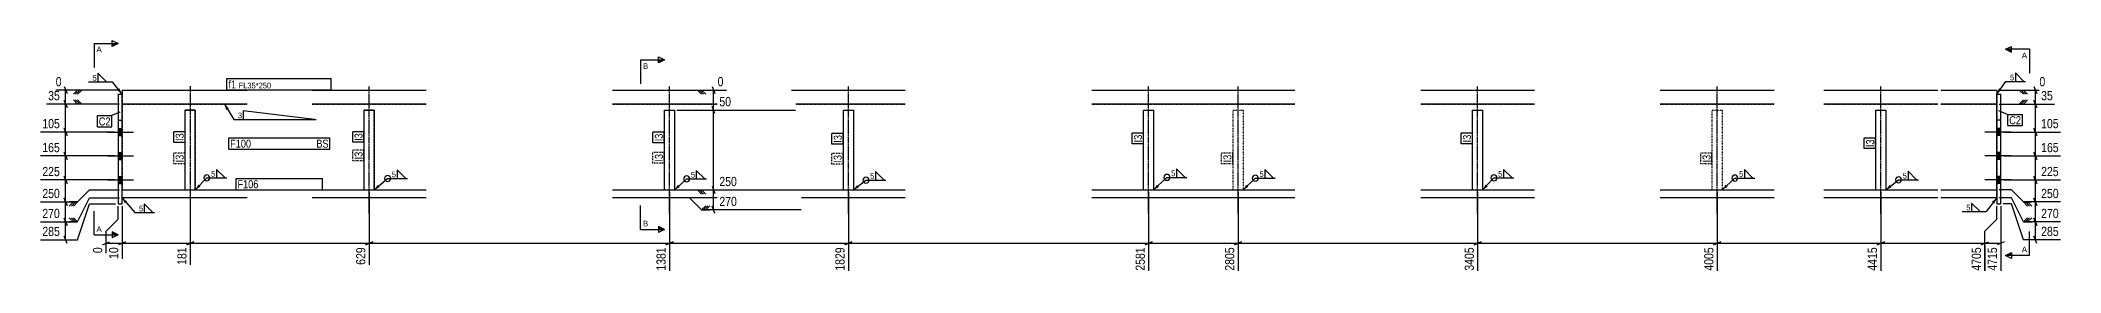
# Model space of a CAD drawing. Header units: millimetres. Extents: x 9 to 44046, y 10 to 1738.
# Drawn here: x 38986 to 44046, y 10 to 591 of the extents above; entities that cross this region are included whole.
import ezdxf

# ---------------------------------------------------------------- set-up
doc = ezdxf.new("R2010")
doc.units = ezdxf.units.MM
doc.linetypes.add('DXK_LINE_DOT2', pattern=[3.9198, 1.9599, -1.9599])
doc.linetypes.add('DXK_LINE_DOT3', pattern=[5.9187, 2.979, -0.9799, 0.9799, -0.9799])
for name, color, linetype in [('MÅLSÆTNING', 7, 'Continuous'), ('STÅL', 7, 'Continuous'), ('TEKST', 7, 'Continuous')]:
    doc.layers.add(name, color=color, linetype=linetype)
doc.styles.add('Arial', font='ARIAL.TTF', dxfattribs={"height": 0.2})
doc.styles.add('Arial Narrow', font='ARIALN.TTF', dxfattribs={"height": 0.2})

msp = doc.modelspace()

# ---------------------------------------------------------------- hatches: boundary and pattern name
at = {"layer": 'STÅL', "linetype": 'Continuous'}
for points in [[(39190.7, 352.6), (39190.7, 370.6), (39180.7, 370.6), (39180.7, 352.6)], [(39190.7, 352.6), (39190.7, 370.6), (39180.7, 370.6), (39180.7, 352.6)], [(43895.7, 352.6), (43895.7, 370.6), (43885.7, 370.6), (43885.7, 352.6)], [(43895.7, 352.6), (43895.7, 370.6), (43885.7, 370.6), (43885.7, 352.6)], [(39190.7, 292.6), (39190.7, 310.6), (39180.7, 310.6), (39180.7, 292.6)], [(39190.7, 292.6), (39190.7, 310.6), (39180.7, 310.6), (39180.7, 292.6)], [(43895.7, 292.6), (43895.7, 310.6), (43885.7, 310.6), (43885.7, 292.6)], [(43895.7, 292.6), (43895.7, 310.6), (43885.7, 310.6), (43885.7, 292.6)], [(39190.7, 232.6), (39190.7, 250.6), (39180.7, 250.6), (39180.7, 232.6)], [(39190.7, 232.6), (39190.7, 250.6), (39180.7, 250.6), (39180.7, 232.6)], [(43895.7, 232.6), (43895.7, 250.6), (43885.7, 250.6), (43885.7, 232.6)], [(43895.7, 232.6), (43895.7, 250.6), (43885.7, 250.6), (43885.7, 232.6)]]:
    msp.add_hatch(color=96, dxfattribs=at).paths.add_polyline_path(points)
at = {"layer": 'TEKST', "linetype": 'Continuous'}
for color, points in [(30, [(39165.7, 575.9), (39165.7, 583.4), (39180.7, 583.4)]), (30, [(40534.2, 534.4), (40534.2, 541.9), (40549.2, 541.9)]), (3, [(39184.4, 470.7), (39190.7, 456.6), (39178.5, 466.1)]), (3, [(39836, 223.5), (39822.2, 216.6), (39831.1, 229.2)]), (3, [(39836, 223.5), (39822.2, 216.6), (39831.1, 229.2)]), (3, [(40587.8, 223.8), (40574.2, 216.6), (40582.8, 229.4)]), (3, [(40587.8, 223.8), (40574.2, 216.6), (40582.8, 229.4)]), (3, [(41036.3, 222.8), (41022.2, 216.6), (41031.7, 228.7)]), (3, [(41036.3, 222.8), (41022.2, 216.6), (41031.7, 228.7)]), (3, [(41787.6, 224.1), (41774.2, 216.6), (41782.5, 229.6)]), (3, [(42011.6, 224.2), (41998.2, 216.6), (42006.4, 229.7)]), (3, [(43211.7, 224.1), (43198.2, 216.6), (43206.5, 229.6)]), (3, [(43621.8, 223), (43607.8, 216.6), (43617.2, 228.9)]), (3, [(39197.7, 182.8), (39190.7, 196.6), (39203.4, 187.8)]), (3, [(43873.5, 187), (43885.7, 196.6), (43879.4, 182.4)]), (30, [(39165.7, 103.8), (39165.7, 111.3), (39180.7, 103.8)]), (30, [(40534.2, 117.6), (40534.2, 125.1), (40549.2, 117.6)])]:
    msp.add_hatch(color=color, dxfattribs=at).paths.add_polyline_path(points)

# ---------------------------------------------------------------- linework, layer by layer
at = {"layer": 'MÅLSÆTNING', "color": 7, "linetype": 'Continuous'}
for p, q in [((39079.5, 466.6), (39069, 456.1)), ((39090, 466.6), (39069, 466.6)), ((39084.8, 466.6), (39074.3, 456.1)), ((39090, 466.6), (39079.5, 456.1)), ((40598.7, 466.6), (40696.9, 466.6)), ((40631.6, 466.6), (40642.1, 456.1)), ((40631.6, 466.6), (40652.6, 466.6)), ((40636.8, 466.6), (40647.3, 456.1)), ((40642.1, 466.6), (40652.6, 456.1)), ((40668.5, 475.6), (40675.7, 457.6)), ((40672.1, 416.6), (40672.1, 466.6)), ((43891.7, 466.6), (44007.2, 466.6)), ((43941.9, 466.6), (43952.4, 456.1)), ((43941.9, 466.6), (43962.9, 466.6)), ((43947.1, 466.6), (43957.6, 456.1)), ((43952.4, 466.6), (43962.9, 456.1)), ((43978.8, 475.6), (43986, 457.6)), ((43982.4, 431.6), (43982.4, 466.6)), ((39184.7, 431.6), (39001.3, 431.6)), ((39045.9, 440.6), (39053.1, 422.6)), ((39049.5, 361.6), (39049.5, 431.6)), ((39079.5, 431.6), (39069, 442.1)), ((39079.5, 431.6), (39069, 442.1)), ((39090, 431.6), (39069, 431.6)), ((39090, 431.6), (39069, 431.6)), ((39084.8, 431.6), (39074.3, 442.1)), ((39084.8, 431.6), (39074.3, 442.1)), ((39090, 431.6), (39079.5, 442.1)), ((39090, 431.6), (39079.5, 442.1)), ((40580.2, 416.6), (40877.3, 416.6)), ((40580.2, 416.6), (40877.3, 416.6)), ((40675.7, 407.6), (40668.5, 425.6)), ((40675.7, 407.6), (40668.5, 425.6)), ((40672.1, 216.6), (40672.1, 416.6)), ((43891.7, 431.6), (44030.6, 431.6)), ((43891.7, 431.6), (44030.6, 431.6)), ((43941.9, 431.6), (43952.4, 442.1)), ((43941.9, 431.6), (43952.4, 442.1)), ((43941.9, 431.6), (43962.9, 431.6)), ((43941.9, 431.6), (43962.9, 431.6)), ((43947.1, 431.6), (43957.6, 442.1)), ((43947.1, 431.6), (43957.6, 442.1)), ((43952.4, 431.6), (43962.9, 442.1)), ((43952.4, 431.6), (43962.9, 442.1)), ((39171.7, 361.6), (38986.7, 361.6)), ((39171.7, 361.6), (38986.7, 361.6)), ((39053.1, 352.6), (39045.9, 370.6)), ((39045.9, 370.6), (39053.1, 352.6)), ((43904.7, 361.6), (44045.2, 361.6)), ((43978.8, 370.6), (43986, 352.6)), ((43982.4, 301.6), (43982.4, 361.6)), ((43986, 292.6), (43978.8, 310.6)), ((43978.8, 310.6), (43986, 292.6)), ((43904.7, 301.6), (44045.2, 301.6)), ((43904.7, 301.6), (44045.2, 301.6)), ((43982.4, 241.6), (43982.4, 301.6)), ((39171.7, 241.6), (38986.7, 241.6)), ((39045.9, 250.6), (39053.1, 232.6)), ((39049.5, 186.6), (39049.5, 241.6)), ((39079.5, 186.6), (39109.5, 216.6)), ((39079.5, 186.6), (39109.5, 216.6)), ((39109.5, 216.6), (39184.7, 216.6)), ((39109.5, 216.6), (39184.7, 216.6)), ((39361.7, 210.6), (39361.7, 29)), ((39809.7, 210.6), (39809.7, 29)), ((39809.7, 210.6), (39809.7, 29)), ((40561.7, 210.6), (40561.7, 14.4)), ((40561.7, 210.6), (40561.7, 14.4)), ((40597.7, 216.6), (40891.9, 216.6)), ((40597.7, 216.6), (40891.9, 216.6)), ((40631.6, 216.6), (40642.1, 206.1)), ((40631.6, 216.6), (40652.6, 216.6)), ((40631.6, 216.6), (40642.1, 206.1)), ((40631.6, 216.6), (40652.6, 216.6)), ((40636.8, 216.6), (40647.3, 206.1)), ((40636.8, 216.6), (40647.3, 206.1)), ((40642.1, 216.6), (40652.6, 206.1)), ((40642.1, 216.6), (40652.6, 206.1)), ((40668.5, 225.6), (40675.7, 207.6)), ((40668.5, 225.6), (40675.7, 207.6)), ((40672.1, 166.6), (40672.1, 216.6)), ((41009.7, 210.6), (41009.7, 14.4)), ((41009.7, 210.6), (41009.7, 14.4)), ((41761.7, 210.6), (41761.7, 14.4)), ((41761.7, 210.6), (41761.7, 14.4)), ((41985.7, 210.6), (41985.7, 14.4)), ((41985.7, 210.6), (41985.7, 14.4)), ((42585.7, 210.6), (42585.7, 14.4)), ((43185.7, 210.6), (43185.7, 14.4)), ((43185.7, 210.6), (43185.7, 14.4)), ((43595.3, 210.6), (43595.3, 14.4)), ((43595.3, 210.6), (43595.3, 14.4)), ((43922.4, 216.6), (43891.7, 216.6)), ((43922.4, 216.6), (43891.7, 216.6)), ((43904.7, 241.6), (44045.2, 241.6)), ((43904.7, 241.6), (44045.2, 241.6)), ((43952.4, 186.6), (43922.4, 216.6)), ((43952.4, 186.6), (43922.4, 216.6)), ((43986, 232.6), (43978.8, 250.6)), ((43978.8, 250.6), (43986, 232.6)), ((43982.4, 186.6), (43982.4, 241.6)), ((38986.7, 186.6), (39079.5, 186.6)), ((38986.7, 186.6), (39079.5, 186.6)), ((39053.1, 177.6), (39045.9, 195.6)), ((39045.9, 195.6), (39053.1, 177.6)), ((39049.5, 136.6), (39049.5, 186.6)), ((39069, 186.6), (39058.5, 176.1)), ((39079.5, 186.6), (39058.5, 186.6)), ((39069, 186.6), (39058.5, 176.1)), ((39079.5, 186.6), (39058.5, 186.6)), ((39074.3, 186.6), (39063.8, 176.1)), ((39074.3, 186.6), (39063.8, 176.1)), ((39079.5, 186.6), (39069, 176.1)), ((39079.5, 186.6), (39069, 176.1)), ((39079.5, 136.6), (39109.5, 196.6)), ((39079.5, 136.6), (39109.5, 196.6)), ((39109.5, 196.6), (39184.7, 196.6)), ((39109.5, 196.6), (39184.7, 196.6)), ((39109.5, 181.6), (39174.7, 181.6)), ((39180.7, 143.1), (39180.7, 175.6)), ((39190.7, 175.6), (39190.7, 43.7)), ((40612.1, 196.6), (40599.7, 196.6)), ((40642.1, 166.6), (40612.1, 196.6)), ((40642.1, 166.6), (40652.6, 177.1)), ((40891.9, 166.6), (40642.1, 166.6)), ((40642.1, 166.6), (40663.1, 166.6)), ((40647.3, 166.6), (40657.8, 177.1)), ((40652.6, 166.6), (40663.1, 177.1)), ((40675.7, 157.6), (40668.5, 175.6)), ((43885.7, 143.1), (43885.7, 175.6)), ((43885.7, 143.1), (43885.7, 175.6)), ((43922.4, 196.6), (43891.7, 196.6)), ((43922.4, 196.6), (43891.7, 196.6)), ((43895.7, 175.6), (43895.7, 14.4)), ((43922.4, 181.6), (43901.7, 181.6)), ((43952.4, 136.6), (43922.4, 196.6)), ((43952.4, 136.6), (43922.4, 196.6)), ((43952.4, 91.6), (43922.4, 181.6)), ((44045.2, 186.6), (43952.4, 186.6)), ((43952.4, 186.6), (43962.9, 176.1)), ((43952.4, 186.6), (43973.4, 186.6)), ((44045.2, 186.6), (43952.4, 186.6)), ((43952.4, 186.6), (43962.9, 176.1)), ((43952.4, 186.6), (43973.4, 186.6)), ((43957.6, 186.6), (43968.1, 176.1)), ((43957.6, 186.6), (43968.1, 176.1)), ((43962.9, 186.6), (43973.4, 176.1)), ((43962.9, 186.6), (43973.4, 176.1)), ((43986, 177.6), (43978.8, 195.6)), ((43978.8, 195.6), (43986, 177.6)), ((43982.4, 136.6), (43982.4, 186.6)), ((38986.7, 136.6), (39079.5, 136.6)), ((38986.7, 136.6), (39079.5, 136.6)), ((39053.1, 127.6), (39045.9, 145.6)), ((39045.9, 145.6), (39053.1, 127.6)), ((39049.5, 91.6), (39049.5, 136.6)), ((39069, 136.6), (39058.5, 147.1)), ((39069, 136.6), (39058.5, 147.1)), ((39079.5, 136.6), (39058.5, 136.6)), ((39079.5, 136.6), (39058.5, 136.6)), ((39074.3, 136.6), (39063.8, 147.1)), ((39074.3, 136.6), (39063.8, 147.1)), ((39079.5, 136.6), (39069, 147.1)), ((39079.5, 136.6), (39069, 147.1)), ((39150.7, 113.1), (39180.7, 143.1)), ((39150.7, 58.3), (39150.7, 113.1)), ((43855.7, 113.1), (43885.7, 143.1)), ((43855.7, 113.1), (43885.7, 143.1)), ((43855.7, 14.4), (43855.7, 113.1)), ((43952.4, 136.6), (43962.9, 147.1)), ((43952.4, 136.6), (43962.9, 147.1)), ((44045.2, 136.6), (43952.4, 136.6)), ((43952.4, 136.6), (43973.4, 136.6)), ((44045.2, 136.6), (43952.4, 136.6)), ((43952.4, 136.6), (43973.4, 136.6)), ((43957.6, 136.6), (43968.1, 147.1)), ((43957.6, 136.6), (43968.1, 147.1)), ((43962.9, 136.6), (43973.4, 147.1)), ((43962.9, 136.6), (43973.4, 147.1)), ((43986, 127.6), (43978.8, 145.6)), ((43978.8, 145.6), (43986, 127.6)), ((43982.4, 91.6), (43982.4, 136.6)), ((38986.7, 91.6), (39079.5, 91.6)), ((39053.1, 82.6), (39045.9, 100.6)), ((39141.7, 79.5), (39159.7, 86.7)), ((39150.7, 83.1), (39190.7, 83.1)), ((39199.7, 86.7), (39181.7, 79.5)), ((39352.7, 79.5), (39370.7, 86.7)), ((39818.7, 86.7), (39800.7, 79.5)), ((39800.7, 79.5), (39818.7, 86.7)), ((39809.7, 83.1), (40561.7, 83.1)), ((40570.7, 86.7), (40552.7, 79.5)), ((40552.7, 79.5), (40570.7, 86.7)), ((40561.7, 83.1), (41009.7, 83.1)), ((41018.7, 86.7), (41000.7, 79.5)), ((41000.7, 79.5), (41018.7, 86.7)), ((41009.7, 83.1), (41761.7, 83.1)), ((41770.7, 86.7), (41752.7, 79.5)), ((41752.7, 79.5), (41770.7, 86.7)), ((41761.7, 83.1), (41985.7, 83.1)), ((41994.7, 86.7), (41976.7, 79.5)), ((41976.7, 79.5), (41994.7, 86.7)), ((41985.7, 83.1), (42585.7, 83.1)), ((42576.7, 79.5), (42594.7, 86.7)), ((43194.7, 86.7), (43176.7, 79.5)), ((43176.7, 79.5), (43194.7, 86.7)), ((43185.7, 83.1), (43595.3, 83.1)), ((43604.3, 86.7), (43586.3, 79.5)), ((43586.3, 79.5), (43604.3, 86.7)), ((43846.7, 79.5), (43864.7, 86.7)), ((43855.7, 83.1), (43895.7, 83.1)), ((43904.7, 86.7), (43886.7, 79.5)), ((44045.2, 91.6), (43952.4, 91.6)), ((43986, 82.6), (43978.8, 100.6))]:
    msp.add_line(p, q, dxfattribs=at)
at = {"layer": 'STÅL', "color": 2, "linetype": 'Continuous'}
for p, q in [((39180.7, 456.6), (39180.7, 181.6)), ((39180.7, 456.6), (39190.7, 456.6)), ((39190.7, 466.6), (39190.7, 456.6)), ((39190.7, 466.6), (39504.2, 466.6)), ((39190.7, 216.6), (39190.7, 456.6)), ((39667.2, 466.6), (39952.2, 466.6)), ((40419.2, 466.6), (40704.2, 466.6)), ((40867.2, 466.6), (41152.2, 466.6)), ((41619.2, 466.6), (42128.2, 466.6)), ((42443.2, 466.6), (42728.2, 466.6)), ((43043.2, 466.6), (43328.2, 466.6)), ((43452.8, 466.6), (43737.8, 466.6)), ((43745.7, 466.6), (43885.7, 466.6)), ((43885.7, 466.6), (43885.7, 456.6)), ((43885.7, 216.6), (43885.7, 456.6)), ((43885.7, 456.6), (43895.7, 456.6)), ((43895.7, 181.6), (43895.7, 456.6)), ((39504.2, 431.6), (39190.7, 431.6)), ((39349.2, 216.6), (39349.2, 416.6)), ((39374.2, 416.6), (39349.2, 416.6)), ((39374.2, 216.6), (39374.2, 416.6)), ((39952.2, 431.6), (39667.2, 431.6)), ((39797.2, 216.6), (39797.2, 416.6)), ((39797.2, 416.6), (39822.2, 416.6)), ((39822.2, 416.6), (39822.2, 216.6)), ((40704.2, 431.6), (40419.2, 431.6)), ((40549.2, 216.6), (40549.2, 416.6)), ((40549.2, 416.6), (40574.2, 416.6)), ((40574.2, 416.6), (40574.2, 216.6)), ((41152.2, 431.6), (40867.2, 431.6)), ((40997.2, 216.6), (40997.2, 416.6)), ((40997.2, 416.6), (41022.2, 416.6)), ((41022.2, 416.6), (41022.2, 216.6)), ((42128.2, 431.6), (41619.2, 431.6)), ((41749.2, 216.6), (41749.2, 416.6)), ((41749.2, 416.6), (41774.2, 416.6)), ((41774.2, 416.6), (41774.2, 216.6)), ((42728.2, 431.6), (42443.2, 431.6)), ((42573.2, 216.6), (42573.2, 416.6)), ((42573.2, 416.6), (42598.2, 416.6)), ((42598.2, 416.6), (42598.2, 216.6)), ((43328.2, 431.6), (43043.2, 431.6)), ((43737.8, 431.6), (43452.8, 431.6)), ((43582.8, 216.6), (43582.8, 416.6)), ((43582.8, 416.6), (43607.8, 416.6)), ((43607.8, 416.6), (43607.8, 216.6)), ((43885.7, 431.6), (43745.7, 431.6)), ((39180.7, 391.6), (39190.7, 391.6)), ((43895.7, 391.6), (43885.7, 391.6)), ((39190.7, 196.6), (39190.7, 216.6)), ((39190.7, 216.6), (39504.2, 216.6)), ((39667.2, 216.6), (39952.2, 216.6)), ((40419.2, 216.6), (40704.2, 216.6)), ((40867.2, 216.6), (41152.2, 216.6)), ((41619.2, 216.6), (42128.2, 216.6)), ((42443.2, 216.6), (42728.2, 216.6)), ((43043.2, 216.6), (43328.2, 216.6)), ((43452.8, 216.6), (43737.8, 216.6)), ((43745.7, 216.6), (43885.7, 216.6)), ((43885.7, 216.6), (43885.7, 196.6)), ((39180.7, 181.6), (39190.7, 181.6)), ((39504.2, 196.6), (39190.7, 196.6)), ((39190.7, 181.6), (39190.7, 196.6)), ((39952.2, 196.6), (39667.2, 196.6)), ((40704.2, 196.6), (40419.2, 196.6)), ((41152.2, 196.6), (40867.2, 196.6)), ((42128.2, 196.6), (41619.2, 196.6)), ((42728.2, 196.6), (42443.2, 196.6)), ((43328.2, 196.6), (43043.2, 196.6)), ((43737.8, 196.6), (43452.8, 196.6)), ((43885.7, 196.6), (43745.7, 196.6)), ((43885.7, 196.6), (43885.7, 181.6)), ((43885.7, 181.6), (43895.7, 181.6))]:
    msp.add_line(p, q, dxfattribs=at)
at = {"layer": 'STÅL', "color": 7, "linetype": 'DXK_LINE_DOT2'}
for p, q in [((39190.7, 456.6), (39190.7, 431.6)), ((43885.7, 456.6), (43885.7, 431.6)), ((39190.7, 431.6), (39190.7, 216.6)), ((39190.7, 431.6), (39504.2, 431.6)), ((39349.2, 216.6), (39349.2, 416.6)), ((39349.2, 416.6), (39350.8, 416.6)), ((39350.8, 416.6), (39350.9, 416.6)), ((39350.9, 416.6), (39374.2, 416.6)), ((39374.2, 416.6), (39374.2, 216.6)), ((39667.2, 431.6), (39952.2, 431.6)), ((39797.2, 216.6), (39797.2, 416.6)), ((39822.2, 416.6), (39797.2, 416.6)), ((39822.2, 216.6), (39822.2, 416.6)), ((40419.2, 431.6), (40704.2, 431.6)), ((40549.2, 216.6), (40549.2, 416.6)), ((40549.2, 416.6), (40572.4, 416.6)), ((40572.5, 416.6), (40572.4, 416.6)), ((40572.5, 416.6), (40574.2, 416.6)), ((40574.2, 416.6), (40574.2, 216.6)), ((40867.2, 431.6), (41152.2, 431.6)), ((40997.2, 216.6), (40997.2, 416.6)), ((40997.2, 416.6), (41020.4, 416.6)), ((41020.5, 416.6), (41020.4, 416.6)), ((41020.5, 416.6), (41022.2, 416.6)), ((41022.2, 416.6), (41022.2, 216.6)), ((41619.2, 431.6), (42128.2, 431.6)), ((41973.2, 216.6), (41973.2, 416.6)), ((41973.2, 416.6), (41998.2, 416.6)), ((41998.2, 416.6), (41998.2, 216.6)), ((42443.2, 431.6), (42728.2, 431.6)), ((43043.2, 431.6), (43328.2, 431.6)), ((43173.2, 216.6), (43173.2, 416.6)), ((43173.2, 416.6), (43198.2, 416.6)), ((43198.2, 416.6), (43198.2, 216.6)), ((43452.8, 431.6), (43737.8, 431.6)), ((43606.1, 416.6), (43606.1, 416.6)), ((43745.7, 431.6), (43885.7, 431.6)), ((43885.7, 431.6), (43885.7, 216.6)), ((39190.7, 216.6), (39504.2, 216.6)), ((39190.7, 196.6), (39190.7, 216.6)), ((39667.2, 216.6), (39952.2, 216.6)), ((40419.2, 216.6), (40704.2, 216.6)), ((40867.2, 216.6), (41152.2, 216.6)), ((41619.2, 216.6), (42128.2, 216.6)), ((42443.2, 216.6), (42728.2, 216.6)), ((43043.2, 216.6), (43328.2, 216.6)), ((43452.8, 216.6), (43737.8, 216.6)), ((43745.7, 216.6), (43885.7, 216.6)), ((43885.7, 196.6), (43885.7, 216.6))]:
    msp.add_line(p, q, dxfattribs=at)
at = {"layer": 'STÅL', "color": 7, "linetype": 'DXK_LINE_DOT3'}
for p, q in [((39361.7, 476.6), (39361.7, 156.6)), ((39809.7, 156.6), (39809.7, 476.6)), ((40561.7, 156.6), (40561.7, 476.6)), ((41009.7, 156.6), (41009.7, 476.6)), ((41761.7, 156.6), (41761.7, 476.6)), ((41985.7, 156.6), (41985.7, 476.6)), ((42585.7, 156.6), (42585.7, 476.6)), ((43185.7, 156.6), (43185.7, 476.6)), ((43595.3, 156.6), (43595.3, 476.6))]:
    msp.add_line(p, q, dxfattribs=at)
at = {"layer": 'STÅL', "color": 96, "linetype": 'Continuous'}
for p, q in [((39154.7, 361.6), (39219.7, 361.6)), ((39154.7, 361.6), (39219.7, 361.6)), ((39180.7, 370.6), (39190.7, 370.6)), ((39180.7, 370.6), (39190.7, 370.6)), ((43920.7, 361.6), (43855.7, 361.6)), ((43920.7, 361.6), (43855.7, 361.6)), ((43895.7, 370.6), (43885.7, 370.6)), ((43895.7, 370.6), (43885.7, 370.6)), ((39180.7, 352.6), (39190.7, 352.6)), ((39180.7, 352.6), (39190.7, 352.6)), ((39180.7, 310.6), (39190.7, 310.6)), ((39180.7, 310.6), (39190.7, 310.6)), ((43895.7, 352.6), (43885.7, 352.6)), ((43895.7, 352.6), (43885.7, 352.6)), ((43895.7, 310.6), (43885.7, 310.6)), ((43895.7, 310.6), (43885.7, 310.6)), ((39154.7, 301.6), (39219.7, 301.6)), ((39154.7, 301.6), (39219.7, 301.6)), ((39180.7, 292.6), (39190.7, 292.6)), ((39180.7, 292.6), (39190.7, 292.6)), ((43920.7, 301.6), (43855.7, 301.6)), ((43920.7, 301.6), (43855.7, 301.6)), ((43895.7, 292.6), (43885.7, 292.6)), ((43895.7, 292.6), (43885.7, 292.6)), ((39154.7, 241.6), (39219.7, 241.6)), ((39154.7, 241.6), (39219.7, 241.6)), ((39180.7, 250.6), (39190.7, 250.6)), ((39180.7, 250.6), (39190.7, 250.6)), ((39180.7, 232.6), (39190.7, 232.6)), ((39180.7, 232.6), (39190.7, 232.6)), ((43920.7, 241.6), (43855.7, 241.6)), ((43920.7, 241.6), (43855.7, 241.6)), ((43895.7, 250.6), (43885.7, 250.6)), ((43895.7, 250.6), (43885.7, 250.6)), ((43895.7, 232.6), (43885.7, 232.6)), ((43895.7, 232.6), (43885.7, 232.6))]:
    msp.add_line(p, q, dxfattribs=at)
at = {"layer": 'TEKST', "color": 30, "linetype": 'Continuous'}
for p, q in [((39165.7, 575.9), (39165.7, 590.9)), ((39165.7, 590.9), (39180.7, 583.4)), ((39180.7, 583.4), (39165.7, 575.9)), ((40534.2, 534.4), (40534.2, 549.4)), ((40534.2, 549.4), (40549.2, 541.9)), ((40549.2, 541.9), (40534.2, 534.4)), ((39180.7, 103.8), (39165.7, 111.3)), ((40549.2, 117.6), (40534.2, 125.1)), ((40534.2, 125.1), (40534.2, 110.1)), ((40549.2, 117.6), (40534.2, 110.1))]:
    msp.add_line(p, q, dxfattribs=at)
at = {"layer": 'TEKST', "color": 3, "linetype": 'Continuous'}
for p, q in [((39190.7, 456.6), (39166.7, 487.3)), ((43885.7, 196.6), (43859.1, 162.4))]:
    msp.add_line(p, q, dxfattribs=at)

# ---------------------------------------------------------------- wipeouts: each hides what was drawn before it
at = {"color": 0, "linetype": 'Continuous'}
for points in [[(39140, 560.9), (39140, 575.9), (39126.7, 575.9), (39126.7, 560.9)], [(43961.7, 546.1), (43961.7, 561.1), (43942.8, 561.1), (43942.8, 546.1)], [(40508.5, 519.4), (40508.5, 534.4), (40495.2, 534.4), (40495.2, 519.4)], [(40508.5, 125.1), (40508.5, 140.1), (40495.2, 140.1), (40495.2, 125.1)]]:
    msp.add_wipeout(points, dxfattribs=at).dxf.layer = 'TEKST'
at = {"color": 0}
for points in [[(39670.9, 322.4), (39670.9, 343.4), (39461.5, 343.4), (39461.5, 322.4)], [(39424.1, 248.5), (39424.1, 265.9), (39412.5, 265.9), (39412.5, 248.5)], [(39876.7, 247.1), (39876.7, 264.5), (39865.1, 264.5), (39865.1, 247.1)], [(40625.8, 246), (40625.8, 263.4), (40614.2, 263.4), (40614.2, 246)], [(41074.7, 242.8), (41074.7, 260.2), (41063.1, 260.2), (41063.1, 242.8)], [(41828.4, 249.9), (41828.4, 267.3), (41816.9, 267.3), (41816.9, 249.9)], [(42049.7, 247.8), (42049.7, 265.2), (42038.2, 265.2), (42038.2, 247.8)], [(42647.5, 248.5), (42647.5, 265.9), (42635.9, 265.9), (42635.9, 248.5)], [(43250.7, 248.1), (43250.7, 265.5), (43239.1, 265.5), (43239.1, 248.1)], [(43660.6, 243.8), (43660.6, 261.2), (43649, 261.2), (43649, 243.8)]]:
    msp.add_wipeout(points, dxfattribs=at).dxf.layer = 'TEKST'

# ---------------------------------------------------------------- next in the draw order: hatches: boundary and pattern name
at = {"layer": 'TEKST', "linetype": 'Continuous'}
for color, points in [(30, [(43922.7, 568.6), (43922.7, 561.1), (43907.7, 568.6)]), (3, [(39387.3, 224.8), (39374.2, 216.6), (39381.9, 230)]), (3, [(39387.3, 224.8), (39374.2, 216.6), (39381.9, 230)]), (3, [(42611.2, 224.9), (42598.2, 216.6), (42605.7, 230.1)])]:
    msp.add_hatch(color=color, dxfattribs=at).paths.add_polyline_path(points)

# ---------------------------------------------------------------- next in the draw order: linework, layer by layer
at = {"layer": 'TEKST', "color": 7, "linetype": 'Continuous'}
for p, q in [((39120.7, 583.4), (39180.7, 583.4)), ((43967.7, 568.6), (43907.7, 568.6)), ((40489.2, 541.9), (40489.2, 481.9)), ((40489.2, 541.9), (40549.2, 541.9)), ((40489.2, 117.6), (40489.2, 177.6)), ((40489.2, 117.6), (40549.2, 117.6))]:
    msp.add_line(p, q, dxfattribs=at)
at = {"layer": 'TEKST', "color": 30, "linetype": 'Continuous'}
for p, q in [((43907.7, 568.6), (43922.7, 576.1)), ((43907.7, 568.6), (43922.7, 561.1)), ((43922.7, 561.1), (43922.7, 576.1))]:
    msp.add_line(p, q, dxfattribs=at)
at = {"layer": 'TEKST', "color": 3, "linetype": 'Continuous'}
for p, q in [((39448.6, 246.7), (39427.2, 268.1)), ((39427.2, 268.1), (39427.2, 246.7)), ((39901.2, 245.3), (39879.8, 266.7)), ((39879.8, 266.7), (39879.8, 245.3)), ((40650.3, 244.2), (40628.8, 265.6)), ((40628.8, 265.6), (40628.8, 244.2)), ((41099.2, 241), (41077.7, 262.4)), ((41077.7, 262.4), (41077.7, 241)), ((41853, 248.1), (41831.5, 269.5)), ((41831.5, 269.5), (41831.5, 248.1)), ((42074.3, 246), (42052.8, 267.4)), ((42052.8, 267.4), (42052.8, 246)), ((42672, 246.7), (42650.6, 268.1)), ((42650.6, 268.1), (42650.6, 246.7)), ((43275.2, 246.3), (43253.7, 267.7)), ((43253.7, 267.7), (43253.7, 246.3)), ((43685.1, 242), (43663.7, 263.4)), ((43663.7, 263.4), (43663.7, 242)), ((39374.2, 216.6), (39403.2, 246.7)), ((39374.2, 216.6), (39403.2, 246.7)), ((39403.2, 246.7), (39452.9, 246.7)), ((39427.2, 246.7), (39448.6, 246.7)), ((39822.2, 216.6), (39855.8, 245.3)), ((39822.2, 216.6), (39855.8, 245.3)), ((39855.8, 245.3), (39905.5, 245.3)), ((39879.8, 245.3), (39901.2, 245.3)), ((40574.2, 216.6), (40604.9, 244.2)), ((40574.2, 216.6), (40604.9, 244.2)), ((40604.9, 244.2), (40654.6, 244.2)), ((40628.8, 244.2), (40650.3, 244.2)), ((41022.2, 216.6), (41053.8, 241)), ((41022.2, 216.6), (41053.8, 241)), ((41053.8, 241), (41103.5, 241)), ((41077.7, 241), (41099.2, 241)), ((41774.2, 216.6), (41807.6, 248.1)), ((41807.6, 248.1), (41857.2, 248.1)), ((41831.5, 248.1), (41853, 248.1)), ((41998.2, 216.6), (42028.9, 246)), ((42028.9, 246), (42078.5, 246)), ((42052.8, 246), (42074.3, 246)), ((42598.2, 216.6), (42626.6, 246.7)), ((42626.6, 246.7), (42676.3, 246.7)), ((42650.6, 246.7), (42672, 246.7)), ((43198.2, 216.6), (43229.8, 246.3)), ((43229.8, 246.3), (43279.5, 246.3)), ((43253.7, 246.3), (43275.2, 246.3)), ((43607.8, 216.6), (43639.7, 242)), ((43639.7, 242), (43689.4, 242)), ((43663.7, 242), (43685.1, 242))]:
    msp.add_line(p, q, dxfattribs=at)
for centre, start, end in [((39403.2, 246.7), 90, 270), ((39403.2, 246.7), 270, 90), ((41807.6, 248.1), 90, 270), ((41807.6, 248.1), 270, 90), ((42028.9, 246), 90, 270), ((42028.9, 246), 270, 90), ((42626.6, 246.7), 90, 270), ((42626.6, 246.7), 270, 90), ((43229.8, 246.3), 90, 270), ((43229.8, 246.3), 270, 90), ((39855.8, 245.3), 90, 270), ((39855.8, 245.3), 270, 90), ((40604.9, 244.2), 90, 270), ((40604.9, 244.2), 270, 90), ((41053.8, 241), 90, 270), ((41053.8, 241), 270, 90), ((43639.7, 242), 90, 270), ((43639.7, 242), 270, 90)]:
    msp.add_arc(centre, 7.5, start, end, dxfattribs=at)

# ---------------------------------------------------------------- next in the draw order: texts
at = {"layer": 'TEKST', "color": 3, "linetype": 'Continuous', "style": 'Arial'}
for s, height, p in [('A', 14.3, (39126.7, 560.9)), (' A', 14.33, (43942.8, 546.1)), ('B', 14.3, (40495.2, 519.4)), ('B', 14.3, (40495.2, 125.1))]:
    msp.add_text(s, height=height, dxfattribs=at).set_placement(p)
at = {"layer": 'TEKST', "color": 3, "style": 'Arial Narrow'}
for p in [(39413.7, 249.7), (39866.3, 248.3), (40615.4, 247.2), (41064.3, 244), (41818.1, 251.1), (42039.4, 249), (42637.1, 249.7), (43240.3, 249.3), (43650.2, 245)]:
    msp.add_text('5', height=14.3, dxfattribs=at).set_placement(p)

# ---------------------------------------------------------------- next in the draw order: wipeouts: each hides what was drawn before it
at = {"color": 0, "linetype": 'Continuous'}
for points, layer in [([(39039.8, 436.4), (39039.8, 470), (39000.9, 470), (39000.9, 436.4)], 'MÅLSÆTNING'), ([(40701.7, 471.4), (40701.7, 505), (40677.5, 505), (40677.5, 471.4)], 'MÅLSÆTNING'), ([(44012, 471.4), (44012, 505), (43987.8, 505), (43987.8, 471.4)], 'MÅLSÆTNING'), ([(44045.6, 366.4), (44045.6, 400), (43992.1, 400), (43992.1, 366.4)], 'MÅLSÆTNING'), ([(39039.8, 246.4), (39039.8, 280), (38986.3, 280), (38986.3, 246.4)], 'MÅLSÆTNING'), ([(40892.3, 221.4), (40892.3, 255), (40681.9, 255), (40681.9, 221.4)], 'MÅLSÆTNING'), ([(44045.6, 246.4), (44045.6, 280), (43992.1, 280), (43992.1, 246.4)], 'MÅLSÆTNING'), ([(39185.9, 77.7), (39152.3, 77.7), (39152.3, 38.8), (39185.9, 38.8)], 'MÅLSÆTNING'), ([(40556.9, 77.7), (40523.3, 77.7), (40523.3, 9.6), (40556.9, 9.6)], 'MÅLSÆTNING'), ([(41004.9, 77.7), (40971.3, 77.7), (40971.3, 9.6), (41004.9, 9.6)], 'MÅLSÆTNING'), ([(41756.9, 77.7), (41723.3, 77.7), (41723.3, 9.6), (41756.9, 9.6)], 'MÅLSÆTNING'), ([(41980.9, 77.7), (41947.3, 77.7), (41947.3, 9.6), (41980.9, 9.6)], 'MÅLSÆTNING'), ([(42580.9, 77.7), (42547.3, 77.7), (42547.3, 9.6), (42580.9, 9.6)], 'MÅLSÆTNING'), ([(43890.9, 77.7), (43857.3, 77.7), (43857.3, 9.6), (43890.9, 9.6)], 'MÅLSÆTNING'), ([(43961.7, 60.2), (43961.7, 75.2), (43942.8, 75.2), (43942.8, 60.2)], 'TEKST')]:
    msp.add_wipeout(points, dxfattribs=at).dxf.layer = layer
at = {"color": 0}
for points in [[(43929.3, 489.9), (43929.3, 507.3), (43917.7, 507.3), (43917.7, 489.9)], [(39476.4, 470.8), (39476.4, 491.8), (39457.2, 491.8), (39457.2, 470.8)], [(39491.2, 394.7), (39491.2, 412.1), (39479.7, 412.1), (39479.7, 394.7)], [(39161.9, 378), (39161.9, 399), (39132.5, 399), (39132.5, 378)], [(39345, 358.3), (39324, 358.3), (39324, 339.1), (39345, 339.1)], [(40545, 357.5), (40524, 357.5), (40524, 338.3), (40545, 338.3)], [(41745, 354.9), (41724, 354.9), (41724, 335.7), (41745, 335.7)], [(42569, 354.9), (42548, 354.9), (42548, 335.7), (42569, 335.7)], [(39345, 304.7), (39324, 304.7), (39324, 285.5), (39345, 285.5)], [(39670.9, 322.4), (39670.9, 343.4), (39461.5, 343.4), (39461.5, 322.4)], [(39793, 312.2), (39772, 312.2), (39772, 293), (39793, 293)], [(40545, 306.5), (40524, 306.5), (40524, 287.4), (40545, 287.4)], [(40993, 354), (40972, 354), (40972, 334.8), (40993, 334.8)], [(40993, 304.1), (40972, 304.1), (40972, 284.9), (40993, 284.9)], [(41969, 304.6), (41948, 304.6), (41948, 285.4), (41969, 285.4)], [(43169, 304.6), (43148, 304.6), (43148, 285.4), (43169, 285.4)], [(43578.6, 342.9), (43557.6, 342.9), (43557.6, 323.7), (43578.6, 323.7)], [(39689.3, 220.8), (39689.3, 241.8), (39479.8, 241.8), (39479.8, 220.8)], [(39243.5, 161.8), (39243.5, 179.2), (39231.9, 179.2), (39231.9, 161.8)], [(43819.8, 164.2), (43819.8, 181.6), (43808.3, 181.6), (43808.3, 164.2)]]:
    msp.add_wipeout(points, dxfattribs=at).dxf.layer = 'TEKST'

# ---------------------------------------------------------------- next in the draw order: hatches: boundary and pattern name
at = {"layer": 'TEKST', "linetype": 'Continuous'}
for color, points in [(3, [(43897.5, 466.5), (43885.7, 456.6), (43891.4, 470.9)]), (3, [(39451.6, 416.8), (39447.1, 431.6), (39458, 420.7)]), (3, [(39451.6, 416.8), (39447.1, 431.6), (39458, 420.7)]), (30, [(43922.7, 60.2), (43922.7, 52.7), (43907.7, 52.7)])]:
    msp.add_hatch(color=color, dxfattribs=at).paths.add_polyline_path(points)

# ---------------------------------------------------------------- next in the draw order: linework, layer by layer
at = {"layer": 'MÅLSÆTNING', "color": 7, "linetype": 'Continuous'}
for p, q in [((39184.7, 466.6), (39024.7, 466.6)), ((39045.9, 475.6), (39053.1, 457.6)), ((39049.5, 431.6), (39049.5, 466.6)), ((39184.7, 431.6), (39001.3, 431.6)), ((39053.1, 422.6), (39045.9, 440.6)), ((43986, 422.6), (43978.8, 440.6)), ((43978.8, 440.6), (43986, 422.6)), ((43982.4, 361.6), (43982.4, 431.6)), ((39049.5, 301.6), (39049.5, 361.6)), ((43904.7, 361.6), (44045.2, 361.6)), ((43986, 352.6), (43978.8, 370.6)), ((39053.1, 292.6), (39045.9, 310.6)), ((39045.9, 310.6), (39053.1, 292.6)), ((39171.7, 301.6), (38986.7, 301.6)), ((39171.7, 301.6), (38986.7, 301.6)), ((39049.5, 241.6), (39049.5, 301.6)), ((39171.7, 241.6), (38986.7, 241.6)), ((39053.1, 232.6), (39045.9, 250.6)), ((42585.7, 210.6), (42585.7, 14.4)), ((39190.7, 175.6), (39190.7, 43.7)), ((43855.7, 14.4), (43855.7, 113.1)), ((39199.7, 86.7), (39181.7, 79.5)), ((39190.7, 83.1), (39361.7, 83.1)), ((42594.7, 86.7), (42576.7, 79.5)), ((42585.7, 83.1), (43185.7, 83.1)), ((43595.3, 83.1), (43855.7, 83.1)), ((43846.7, 79.5), (43864.7, 86.7))]:
    msp.add_line(p, q, dxfattribs=at)
at = {"layer": 'TEKST', "color": 7, "linetype": 'Continuous'}
for p, q in [((43967.7, 568.6), (43967.7, 508.6)), ((39457.9, 318.8), (39457.9, 347)), ((43967.7, 52.7), (43907.7, 52.7))]:
    msp.add_line(p, q, dxfattribs=at)
at = {"layer": 'TEKST', "color": 3, "linetype": 'Continuous'}
for p, q in [((43953.8, 488.1), (43932.4, 509.5)), ((43932.4, 509.5), (43932.4, 488.1)), ((43885.7, 456.6), (43908.4, 488.1)), ((43908.4, 488.1), (43958.1, 488.1)), ((43932.4, 488.1), (43953.8, 488.1)), ((39447.1, 431.6), (39470.4, 392.9)), ((39447.1, 431.6), (39470.4, 392.9)), ((39672.7, 392.9), (39494.3, 414.3)), ((39494.3, 414.3), (39494.3, 392.9)), ((39470.4, 392.9), (39677, 392.9)), ((39494.3, 392.9), (39672.7, 392.9)), ((39190.7, 196.6), (39222.6, 160)), ((39222.6, 160), (39272.3, 160)), ((39268, 160), (39246.5, 181.5)), ((39246.5, 181.5), (39246.5, 160)), ((39246.5, 160), (39268, 160)), ((43799, 162.4), (43859.1, 162.4)), ((43844.3, 162.4), (43822.9, 183.8)), ((43822.9, 183.8), (43822.9, 162.4)), ((43822.9, 162.4), (43844.3, 162.4))]:
    msp.add_line(p, q, dxfattribs=at)
at = {"layer": 'TEKST', "color": 30, "linetype": 'Continuous'}
for p, q in [((43907.7, 52.7), (43922.7, 60.2)), ((43922.7, 45.2), (43907.7, 52.7)), ((43922.7, 60.2), (43922.7, 45.2))]:
    msp.add_line(p, q, dxfattribs=at)

# ---------------------------------------------------------------- next in the draw order: texts
at = {"layer": 'MÅLSÆTNING', "color": 3, "linetype": 'Continuous', "style": 'Arial Narrow'}
for s, height, p in [('35', 22.91, (39005.7, 441.2)), ('0', 22.9, (40682.3, 476.2)), ('0', 22.9, (43992.6, 476.2)), ('105', 22.91, (43996.9, 371.2)), ('225', 22.91, (38991.1, 251.2)), ('225', 22.91, (43996.9, 251.2))]:
    msp.add_text(s, height=height, dxfattribs=at).set_placement(p)
for s, p in [('1381', (40552.1, 14.4)), ('1829', (41000.1, 14.4)), ('2581', (41752.1, 14.4)), ('2805', (41976.1, 14.4)), ('3405', (42576.1, 14.4)), ('4715', (43886.1, 14.4))]:
    msp.add_text(s, height=22.91, rotation=90.0002, dxfattribs=at).set_placement(p)
at = {"layer": 'TEKST', "color": 3, "style": 'Arial Narrow'}
for s, height, p in [('5', 14.3, (43918.9, 491.1)), ('3', 14.3, (39480.9, 395.9)), ('F100', 20.04, (39461.5, 322.4)), ('5', 14.3, (39233.1, 163)), ('5', 14.3, (43809.5, 165.4))]:
    msp.add_text(s, height=height, dxfattribs=at).set_placement(p)
at = {"layer": 'TEKST', "color": 3, "linetype": 'Continuous', "style": 'Arial'}
msp.add_text(' A', height=14.33, dxfattribs=at).set_placement((43942.8, 60.2))

# ---------------------------------------------------------------- next in the draw order: wipeouts: each hides what was drawn before it
at = {"color": 0, "linetype": 'Continuous'}
for points in [[(40892.3, 171.4), (40892.3, 205), (40681.9, 205), (40681.9, 171.4)], [(44045.6, 191.4), (44045.6, 225), (43992.1, 225), (43992.1, 191.4)], [(39145.9, 77.7), (39112.3, 77.7), (39112.3, 53.5), (39145.9, 53.5)]]:
    msp.add_wipeout(points, dxfattribs=at).dxf.layer = 'MÅLSÆTNING'
at = {"color": 0}
for points in [[(39476.4, 470.8), (39476.4, 491.8), (39457.2, 491.8), (39457.2, 470.8)], [(39161.9, 378), (39161.9, 399), (39132.5, 399), (39132.5, 378)], [(39345, 358.3), (39324, 358.3), (39324, 339.1), (39345, 339.1)], [(40545, 357.5), (40524, 357.5), (40524, 338.3), (40545, 338.3)], [(41745, 354.9), (41724, 354.9), (41724, 335.7), (41745, 335.7)], [(42569, 354.9), (42548, 354.9), (42548, 335.7), (42569, 335.7)], [(39345, 304.7), (39324, 304.7), (39324, 285.5), (39345, 285.5)], [(39707.9, 322.4), (39707.9, 343.4), (39677.2, 343.4), (39677.2, 322.4)], [(39793, 312.2), (39772, 312.2), (39772, 293), (39793, 293)], [(40545, 306.5), (40524, 306.5), (40524, 287.4), (40545, 287.4)], [(40993, 354), (40972, 354), (40972, 334.8), (40993, 334.8)], [(40993, 304.1), (40972, 304.1), (40972, 284.9), (40993, 284.9)], [(41969, 304.6), (41948, 304.6), (41948, 285.4), (41969, 285.4)], [(43169, 304.6), (43148, 304.6), (43148, 285.4), (43169, 285.4)], [(43578.6, 342.9), (43557.6, 342.9), (43557.6, 323.7), (43578.6, 323.7)], [(39689.3, 220.8), (39689.3, 241.8), (39479.8, 241.8), (39479.8, 220.8)]]:
    msp.add_wipeout(points, dxfattribs=at).dxf.layer = 'TEKST'

# ---------------------------------------------------------------- next in the draw order: linework, layer by layer
at = {"layer": 'MÅLSÆTNING', "color": 7, "linetype": 'Continuous'}
msp.add_line((39079.5, 91.6), (39109.5, 181.6), dxfattribs=at)
at = {"layer": 'TEKST', "color": 7, "linetype": 'Continuous'}
for p, q in [((39453.6, 467.2), (39453.6, 495.4)), ((39185.3, 411), (39165.5, 402.6)), ((39128.9, 402.6), (39165.5, 402.6)), ((39128.9, 374.4), (39128.9, 402.6)), ((39128.9, 374.4), (39165.5, 374.4)), ((39165.5, 374.4), (39165.5, 402.6)), ((39320.4, 335.5), (39320.4, 361.9)), ((39348.6, 361.9), (39320.4, 361.9)), ((39348.6, 335.5), (39348.6, 361.9)), ((40520.4, 334.7), (40520.4, 361.1)), ((40548.6, 361.1), (40520.4, 361.1)), ((40548.6, 334.7), (40548.6, 361.1)), ((40968.4, 331.2), (40968.4, 357.6)), ((40996.6, 357.6), (40968.4, 357.6)), ((40996.6, 331.2), (40996.6, 357.6)), ((41720.4, 332.1), (41720.4, 358.5)), ((41748.6, 358.5), (41720.4, 358.5)), ((41748.6, 332.1), (41748.6, 358.5)), ((42544.4, 332.1), (42544.4, 358.5)), ((42572.6, 358.5), (42544.4, 358.5)), ((42572.6, 332.1), (42572.6, 358.5)), ((39348.6, 335.5), (39320.4, 335.5)), ((40548.6, 334.7), (40520.4, 334.7)), ((40996.6, 331.2), (40968.4, 331.2)), ((41748.6, 332.1), (41720.4, 332.1)), ((42572.6, 332.1), (42544.4, 332.1)), ((43554, 320.1), (43554, 346.5)), ((43582.2, 346.5), (43554, 346.5)), ((43582.2, 320.1), (43554, 320.1)), ((43582.2, 320.1), (43582.2, 346.5)), ((39476.2, 245.4), (39692.9, 245.4)), ((39476.2, 217.2), (39476.2, 245.4)), ((39476.2, 217.2), (39692.9, 217.2)), ((39692.9, 217.2), (39692.9, 245.4))]:
    msp.add_line(p, q, dxfattribs=at)
at = {"layer": 'TEKST', "color": 7, "linetype": 'DXK_LINE_DOT2'}
for p, q in [((39320.4, 281.9), (39320.4, 308.3)), ((39348.6, 308.3), (39320.4, 308.3)), ((39348.6, 281.9), (39348.6, 308.3)), ((39768.4, 289.4), (39768.4, 315.8)), ((39796.6, 315.8), (39768.4, 315.8)), ((39796.6, 289.4), (39796.6, 315.8)), ((40520.4, 283.8), (40520.4, 310.1)), ((40548.6, 310.1), (40520.4, 310.1)), ((40548.6, 283.8), (40548.6, 310.1)), ((40968.4, 281.3), (40968.4, 307.7)), ((40996.6, 307.7), (40968.4, 307.7)), ((40996.6, 281.3), (40996.6, 307.7)), ((41944.4, 281.8), (41944.4, 308.2)), ((41972.6, 308.2), (41944.4, 308.2)), ((41972.6, 281.8), (41972.6, 308.2)), ((43144.4, 281.8), (43144.4, 308.2)), ((43172.6, 308.2), (43144.4, 308.2)), ((43172.6, 281.8), (43172.6, 308.2)), ((39348.6, 281.9), (39320.4, 281.9)), ((39796.6, 289.4), (39768.4, 289.4)), ((40548.6, 283.8), (40520.4, 283.8)), ((40996.6, 281.3), (40968.4, 281.3)), ((41972.6, 281.8), (41944.4, 281.8)), ((43172.6, 281.8), (43144.4, 281.8))]:
    msp.add_line(p, q, dxfattribs=at)
at = {"layer": 'TEKST', "color": 30, "linetype": 'Continuous'}
for p in [(39165.7, 111.3), (39180.7, 103.8)]:
    msp.add_line(p, (39165.7, 96.3), dxfattribs=at)

# ---------------------------------------------------------------- next in the draw order: texts
at = {"layer": 'MÅLSÆTNING', "color": 3, "linetype": 'Continuous', "style": 'Arial Narrow'}
for s, p in [('250', (40686.7, 226.2)), ('250', (43996.9, 196.2)), ('270', (40686.7, 176.2))]:
    msp.add_text(s, height=22.91, dxfattribs=at).set_placement(p)
for s, height, p in [('0', 22.9, (39141.1, 58.3)), ('10', 22.91, (39181.1, 43.7))]:
    msp.add_text(s, height=height, rotation=90.0002, dxfattribs=at).set_placement(p)
at = {"layer": 'TEKST', "color": 3, "style": 'Arial Narrow'}
for s, p in [('C2', (39132.5, 378)), ('F106', (39479.8, 220.8))]:
    msp.add_text(s, height=20.04, dxfattribs=at).set_placement(p)
for p in [(39345, 339.1), (40545, 338.3), (39345, 285.5), (39793, 293), (40545, 287.4), (40993, 334.8), (41745, 335.7), (42569, 335.7), (43578.6, 323.7), (40993, 284.9), (41969, 285.4), (43169, 285.4)]:
    msp.add_text('I3', height=20.04, rotation=90.0002, dxfattribs=at).set_placement(p)

# ---------------------------------------------------------------- next in the draw order: wipeouts: each hides what was drawn before it
at = {"color": 0, "linetype": 'Continuous'}
for points in [[(39044.1, 471.4), (39044.1, 505), (39019.9, 505), (39019.9, 471.4)], [(44031, 436.4), (44031, 470), (43992.1, 470), (43992.1, 436.4)], [(40877.7, 421.4), (40877.7, 455), (40681.9, 455), (40681.9, 421.4)], [(39039.8, 366.4), (39039.8, 400), (38986.3, 400), (38986.3, 366.4)], [(39039.8, 306.4), (39039.8, 340), (38986.3, 340), (38986.3, 306.4)], [(44045.6, 306.4), (44045.6, 340), (43992.1, 340), (43992.1, 306.4)], [(39039.8, 191.4), (39039.8, 225), (38986.3, 225), (38986.3, 191.4)], [(39356.9, 77.7), (39323.3, 77.7), (39323.3, 24.2), (39356.9, 24.2)], [(43180.9, 77.7), (43147.3, 77.7), (43147.3, 9.6), (43180.9, 9.6)], [(43590.5, 77.7), (43556.9, 77.7), (43556.9, 9.6), (43590.5, 9.6)], [(43850.9, 77.7), (43817.3, 77.7), (43817.3, 9.6), (43850.9, 9.6)]]:
    msp.add_wipeout(points, dxfattribs=at).dxf.layer = 'MÅLSÆTNING'
at = {"color": 0}
for points in [[(39127.4, 489.1), (39127.4, 506.5), (39115.9, 506.5), (39115.9, 489.1)], [(39711, 470.8), (39711, 485.8), (39482.7, 485.8), (39482.7, 470.8)], [(43946.4, 381.1), (43946.4, 402.1), (43917, 402.1), (43917, 381.1)], [(39707.9, 322.4), (39707.9, 343.4), (39677.2, 343.4), (39677.2, 322.4)]]:
    msp.add_wipeout(points, dxfattribs=at).dxf.layer = 'TEKST'

# ---------------------------------------------------------------- next in the draw order: linework, layer by layer
at = {"layer": 'MÅLSÆTNING', "color": 7, "linetype": 'Continuous'}
for p, q in [((39361.7, 210.6), (39361.7, 29)), ((39370.7, 86.7), (39352.7, 79.5)), ((39361.7, 83.1), (39809.7, 83.1))]:
    msp.add_line(p, q, dxfattribs=at)
at = {"layer": 'TEKST', "color": 7, "linetype": 'Continuous'}
for p, q in [((39120.7, 583.4), (39120.7, 523.4)), ((39457.9, 347), (39711.5, 347)), ((39457.9, 318.8), (39711.5, 318.8)), ((39711.5, 318.8), (39711.5, 347))]:
    msp.add_line(p, q, dxfattribs=at)
at = {"layer": 'TEKST', "color": 3, "linetype": 'Continuous'}
for p, q in [((39152, 487.3), (39130.5, 508.8)), ((39130.5, 508.8), (39130.5, 487.3)), ((39106.6, 487.3), (39166.7, 487.3)), ((39130.5, 487.3), (39152, 487.3))]:
    msp.add_line(p, q, dxfattribs=at)

# ---------------------------------------------------------------- next in the draw order: texts
at = {"layer": 'MÅLSÆTNING', "color": 3, "linetype": 'Continuous', "style": 'Arial Narrow'}
for s, height, p in [('0', 22.9, (39024.7, 476.2)), ('35', 22.91, (43996.9, 441.2)), ('50', 22.91, (40686.7, 426.2)), ('105', 22.91, (38991.1, 371.2)), ('165', 22.91, (38991.1, 311.2)), ('165', 22.91, (43996.9, 311.2)), ('250', 22.91, (38991.1, 196.2))]:
    msp.add_text(s, height=height, dxfattribs=at).set_placement(p)
for s, p in [('181', (39352.1, 29)), ('4005', (43176.1, 14.4)), ('4415', (43585.7, 14.4)), ('4705', (43846.1, 14.4))]:
    msp.add_text(s, height=22.91, rotation=90.0002, dxfattribs=at).set_placement(p)
at = {"layer": 'TEKST', "color": 3, "style": 'Arial Narrow'}
for s, height, p in [('5', 14.3, (39117.1, 490.3)), ('BS', 20.04, (39677.2, 322.4))]:
    msp.add_text(s, height=height, dxfattribs=at).set_placement(p)

# ---------------------------------------------------------------- next in the draw order: wipeouts: each hides what was drawn before it
at = {"color": 0, "linetype": 'Continuous'}
for points, layer in [([(44045.6, 141.4), (44045.6, 175), (43992.1, 175), (43992.1, 141.4)], 'MÅLSÆTNING'), ([(39140, 111.3), (39140, 126.3), (39126.7, 126.3), (39126.7, 111.3)], 'TEKST')]:
    msp.add_wipeout(points, dxfattribs=at).dxf.layer = layer
at = {"color": 0}
for points in [[(39711, 470.8), (39711, 485.8), (39482.7, 485.8), (39482.7, 470.8)], [(39793, 358.6), (39772, 358.6), (39772, 339.4), (39793, 339.4)], [(43946.4, 381.1), (43946.4, 402.1), (43917, 402.1), (43917, 381.1)]]:
    msp.add_wipeout(points, dxfattribs=at).dxf.layer = 'TEKST'

# ---------------------------------------------------------------- next in the draw order: linework, layer by layer
at = {"layer": 'TEKST', "color": 7, "linetype": 'Continuous'}
for p, q in [((39453.6, 495.4), (39714.6, 495.4)), ((39453.6, 467.2), (39714.6, 467.2)), ((39714.6, 467.2), (39714.6, 495.4)), ((43890.4, 415.3), (43913.4, 405.7)), ((43913.4, 405.7), (43950, 405.7)), ((43913.4, 377.5), (43913.4, 405.7)), ((43950, 377.5), (43950, 405.7)), ((43913.4, 377.5), (43950, 377.5)), ((39120.7, 103.8), (39120.7, 163.8)), ((39120.7, 103.8), (39180.7, 103.8))]:
    msp.add_line(p, q, dxfattribs=at)

# ---------------------------------------------------------------- next in the draw order: texts
at = {"layer": 'TEKST', "color": 3, "style": 'Arial Narrow'}
for s, height, p in [('f1', 20.04, (39457.2, 470.8)), ('FL35*250', 14.32, (39482.7, 470.8)), ('C2', 20.04, (43917, 381.1))]:
    msp.add_text(s, height=height, dxfattribs=at).set_placement(p)
at = {"layer": 'TEKST', "color": 3, "linetype": 'Continuous', "style": 'Arial'}
msp.add_text('A', height=14.3, dxfattribs=at).set_placement((39126.7, 111.3))

# ---------------------------------------------------------------- next in the draw order: wipeouts: each hides what was drawn before it
at = {"color": 0, "linetype": 'Continuous'}
for points in [[(39039.8, 141.4), (39039.8, 175), (38986.3, 175), (38986.3, 141.4)], [(44045.6, 96.4), (44045.6, 130), (43992.1, 130), (43992.1, 96.4)], [(39804.9, 77.7), (39771.3, 77.7), (39771.3, 24.2), (39804.9, 24.2)]]:
    msp.add_wipeout(points, dxfattribs=at).dxf.layer = 'MÅLSÆTNING'
at = {"color": 0}
msp.add_wipeout([(39793, 358.6), (39772, 358.6), (39772, 339.4), (39793, 339.4)], dxfattribs=at).dxf.layer = 'TEKST'

# ---------------------------------------------------------------- next in the draw order: linework, layer by layer
at = {"layer": 'TEKST', "color": 7, "linetype": 'Continuous'}
for p, q in [((39768.4, 335.8), (39768.4, 362.2)), ((39796.6, 362.2), (39768.4, 362.2)), ((39796.6, 335.8), (39796.6, 362.2)), ((39796.6, 335.8), (39768.4, 335.8)), ((43967.7, 52.7), (43967.7, 112.7))]:
    msp.add_line(p, q, dxfattribs=at)

# ---------------------------------------------------------------- next in the draw order: texts
at = {"layer": 'MÅLSÆTNING', "color": 3, "linetype": 'Continuous', "style": 'Arial Narrow'}
for s, p in [('270', (43996.9, 146.2)), ('285', (43996.9, 101.2))]:
    msp.add_text(s, height=22.91, dxfattribs=at).set_placement(p)
msp.add_text('629', height=22.91, rotation=90.0002, dxfattribs=at).set_placement((39800.1, 29))
at = {"layer": 'TEKST', "color": 3, "style": 'Arial Narrow'}
msp.add_text('I3', height=20.04, rotation=90.0002, dxfattribs=at).set_placement((39793, 339.4))

# ---------------------------------------------------------------- next in the draw order: wipeouts: each hides what was drawn before it
at = {"color": 0, "linetype": 'Continuous'}
msp.add_wipeout([(39039.8, 96.4), (39039.8, 130), (38986.3, 130), (38986.3, 96.4)], dxfattribs=at).dxf.layer = 'MÅLSÆTNING'

# ---------------------------------------------------------------- next in the draw order: texts
at = {"layer": 'MÅLSÆTNING', "color": 3, "linetype": 'Continuous', "style": 'Arial Narrow'}
for s, p in [('270', (38991.1, 146.2)), ('285', (38991.1, 101.2))]:
    msp.add_text(s, height=22.91, dxfattribs=at).set_placement(p)

doc.saveas('drawing.dxf')
